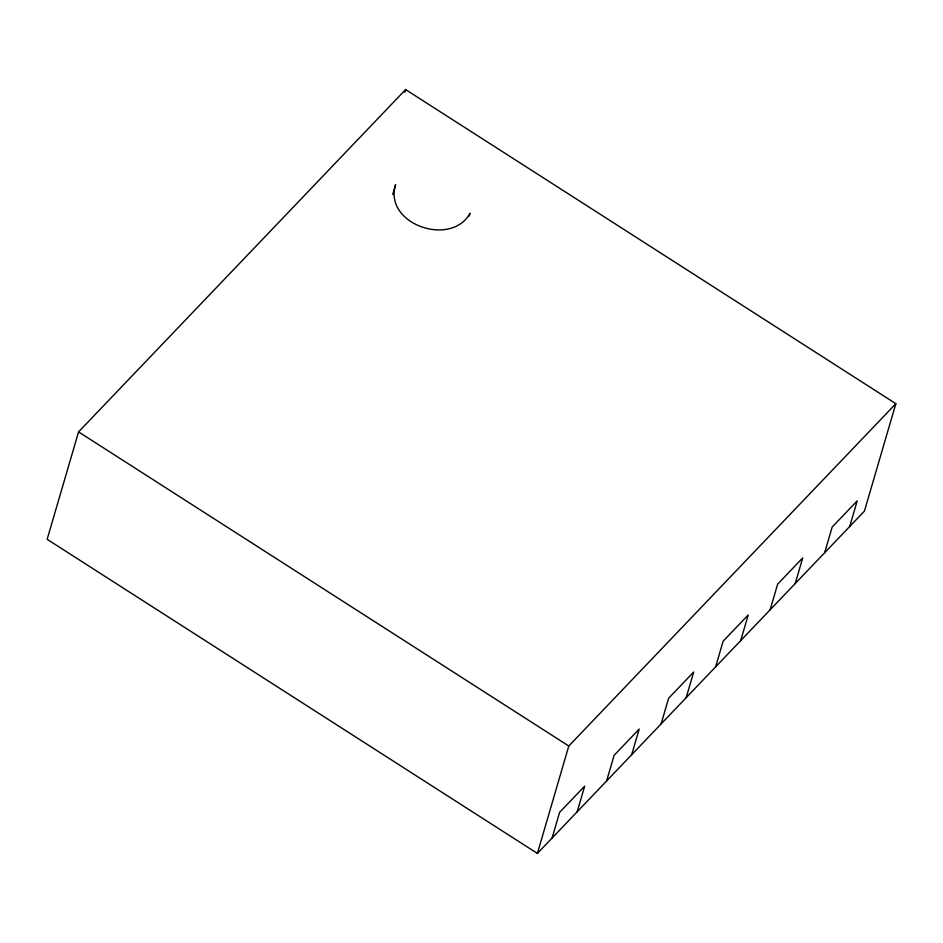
<?xml version="1.0" encoding="UTF-8"?>
<svg xmlns="http://www.w3.org/2000/svg" width="943" height="943" viewBox="0 0 943 943"><rect width="100%" height="100%" fill="white"/><g stroke="black" fill="none" stroke-linecap="round" stroke-linejoin="round"><path stroke-width="1.41" d="M78.564 431.906L47.15 539.313L537.392 853.427L864.436 511.094L895.85 403.687L405.608 89.573L78.564 431.906L568.794 746.019L537.392 853.427M404.783 92.39L405.608 89.573M392.724 194.482L395.6 184.651C383.271 224.021 451.037 247.714 470.027 213.295L469.201 216.1M552.103 838.032L559.6 812.371L584.684 786.132L577.175 811.782M606.608 780.969L614.117 755.319L639.189 729.069L631.692 754.73M661.126 723.918L668.622 698.256L693.694 672.017L686.198 697.667M715.631 666.854L723.128 641.205L748.212 614.966L740.703 640.615M770.136 609.803L777.645 584.153L802.717 557.902L795.208 583.552M824.654 552.751L832.15 527.09L857.222 500.851L849.726 526.5M568.794 746.019L895.85 403.687"/></g></svg>
